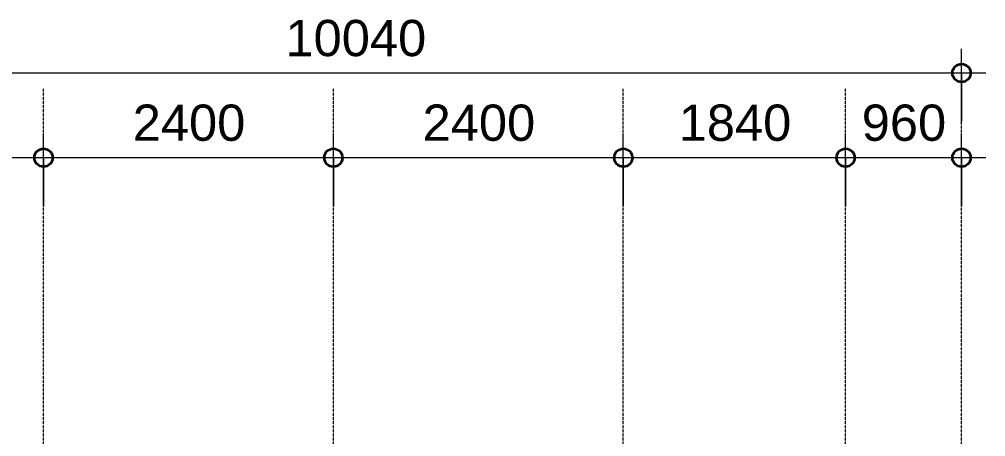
# Model space of a CAD drawing. Header units: millimetres. Extents: x -172 to 74841, y -20332 to 6639.
# Drawn here: x 43476 to 51476, y -10442 to -6991 of the extents above; entities that cross this region are included whole.
import ezdxf

# ---------------------------------------------------------------- set-up
doc = ezdxf.new("R2010")
doc.units = ezdxf.units.MM
doc.linetypes.add('DPA_Hidden 50', pattern=[3, 2, -1])
for name, color, linetype, lineweight in [('A-ANNO-DIMS', 1, 'Continuous', 9), ('A-ANNO-DIMS-100', 1, 'Continuous', 9), ('A-DETL', 1, 'Continuous', 70)]:
    doc.layers.add(name, color=color, linetype=linetype, lineweight=lineweight)
doc.styles.add('Arial_6', font='arial.ttf', dxfattribs={"height": 300})
doc.dimstyles.new('DPA-DIM-3_0_C-C', dxfattribs={"dimscale": 304.8, "dimtxt": 306.07782, "dimasz": 0.492126, "dimexe": 0.656168, "dimexo": 0.0625, "dimgap": 0.164042, "dimtad": 1, "dimdec": 0, "dimzin": 0, "dimdsep": 46, "dimtxsty": 'Arial_6', "dimblk1": 'DOTBLANK', "dimblk2": 'DOTBLANK', "dimsah": 1, "dimcen": 0.09, "dimdle": 0.656168, "dimadec": 8, "dimazin": 0, "dimtfac": 1, "dimtdec": 4, "dimtix": 1, "dimtmove": 0, "dimatfit": 3, "dimfxl": 1.312336, "dimfxlon": 1, "dimtvp": 1, "dimtolj": 1, "dimtzin": 0, "dimarcsym": 2})

# ---------------------------------------------------------------- blocks, each defined once
blk = doc.blocks.new('DIMBLOCK22-4214-01 ENLARGED ENTRANCE 4 GROUND LEVEL - REFLECTED CEILING PLAN')
at = {"layer": 'A-ANNO-DIMS-100'}
for p, q in [((50315.8, -8535.3), (50315.8, -7935.3)), ((51275.8, -8535.3), (51275.8, -7935.3)), ((51475.8, -8135.3), (50315.8, -8135.3)), ((50315.8, -8135.3), (50315.8, -8535.3)), ((51275.8, -8135.3), (51275.8, -8535.3))]:
    blk.add_line(p, q, dxfattribs=at)
at = {"layer": 'A-ANNO-DIMS-100', "lineweight": 35}
for centre in [(50315.8, -8135.3), (51275.8, -8135.3)]:
    blk.add_circle(centre, 75, dxfattribs=at)
at = {"layer": 'A-ANNO-DIMS-100', "color": 0, "insert": (50449.6, -7695.8), "char_height": 300, "width": 830.648, "attachment_point": 1, "line_spacing_factor": 0.941778, "style": 'Arial_6'}
blk.add_mtext('960', dxfattribs=at)
blk = doc.blocks.new('_DotBlank')
at = {"color": 0, "linetype": 'ByBlock', "lineweight": -2}
blk.add_line((-0.5, 0), (-1, 0), dxfattribs=at)
blk.add_circle((0, 0), 0.5, dxfattribs=at)
blk = doc.blocks.new('DIMBLOCK23-4214-01 ENLARGED ENTRANCE 4 GROUND LEVEL - REFLECTED CEILING PLAN')
at = {"layer": 'A-ANNO-DIMS-100'}
for p, q in [((48475.8, -8535.3), (48475.8, -7935.3)), ((50315.8, -8535.3), (50315.8, -7935.3)), ((50315.8, -8135.3), (48475.8, -8135.3)), ((48475.8, -8135.3), (48475.8, -8535.3)), ((50315.8, -8135.3), (50315.8, -8535.3))]:
    blk.add_line(p, q, dxfattribs=at)
at = {"layer": 'A-ANNO-DIMS-100', "lineweight": 35}
for centre in [(48475.8, -8135.3), (50315.8, -8135.3)]:
    blk.add_circle(centre, 75, dxfattribs=at)
at = {"layer": 'A-ANNO-DIMS-100', "color": 0, "insert": (48934.3, -7695.8), "char_height": 300, "width": 1107.531, "attachment_point": 1, "line_spacing_factor": 0.941778, "style": 'Arial_6'}
blk.add_mtext('1840', dxfattribs=at)
blk = doc.blocks.new('DIMBLOCK24-4214-01 ENLARGED ENTRANCE 4 GROUND LEVEL - REFLECTED CEILING PLAN')
at = {"layer": 'A-ANNO-DIMS-100'}
for p, q in [((46075.8, -8535.3), (46075.8, -7935.3)), ((48475.8, -8535.3), (48475.8, -7935.3)), ((48475.8, -8135.3), (46075.8, -8135.3)), ((46075.8, -8135.3), (46075.8, -8535.3)), ((48475.8, -8135.3), (48475.8, -8535.3))]:
    blk.add_line(p, q, dxfattribs=at)
at = {"layer": 'A-ANNO-DIMS-100', "lineweight": 35}
for centre in [(46075.8, -8135.3), (48475.8, -8135.3)]:
    blk.add_circle(centre, 75, dxfattribs=at)
at = {"layer": 'A-ANNO-DIMS-100', "color": 0, "insert": (46814.3, -7695.8), "char_height": 300, "width": 1107.531, "attachment_point": 1, "line_spacing_factor": 0.941778, "style": 'Arial_6'}
blk.add_mtext('2400', dxfattribs=at)
blk = doc.blocks.new('DIMBLOCK25-4214-01 ENLARGED ENTRANCE 4 GROUND LEVEL - REFLECTED CEILING PLAN')
at = {"layer": 'A-ANNO-DIMS-100'}
for p, q in [((43675.8, -8535.3), (43675.8, -7935.3)), ((46075.8, -8535.3), (46075.8, -7935.3)), ((46075.8, -8135.3), (43675.8, -8135.3)), ((43675.8, -8135.3), (43675.8, -8535.3)), ((46075.8, -8135.3), (46075.8, -8535.3))]:
    blk.add_line(p, q, dxfattribs=at)
at = {"layer": 'A-ANNO-DIMS-100', "lineweight": 35}
for centre in [(43675.8, -8135.3), (46075.8, -8135.3)]:
    blk.add_circle(centre, 75, dxfattribs=at)
at = {"layer": 'A-ANNO-DIMS-100', "color": 0, "insert": (44414.3, -7695.8), "char_height": 300, "width": 1107.531, "attachment_point": 1, "line_spacing_factor": 0.941778, "style": 'Arial_6'}
blk.add_mtext('2400', dxfattribs=at)
blk = doc.blocks.new('DIMBLOCK26-4214-01 ENLARGED ENTRANCE 4 GROUND LEVEL - REFLECTED CEILING PLAN')
at = {"layer": 'A-ANNO-DIMS-100'}
for p, q in [((41235.8, -8535.3), (41235.8, -7935.3)), ((43675.8, -8535.3), (43675.8, -7935.3)), ((43675.8, -8135.3), (41035.8, -8135.3)), ((41235.8, -8135.3), (41235.8, -8535.3)), ((43675.8, -8135.3), (43675.8, -8535.3))]:
    blk.add_line(p, q, dxfattribs=at)
at = {"layer": 'A-ANNO-DIMS-100', "lineweight": 35}
for centre in [(41235.8, -8135.3), (43675.8, -8135.3)]:
    blk.add_circle(centre, 75, dxfattribs=at)
at = {"layer": 'A-ANNO-DIMS-100', "color": 0, "insert": (41994.3, -7695.8), "char_height": 300, "width": 1107.531, "attachment_point": 1, "line_spacing_factor": 0.941778, "style": 'Arial_6'}
blk.add_mtext('2440', dxfattribs=at)
blk = doc.blocks.new('DIMBLOCK31-4214-01 ENLARGED ENTRANCE 4 GROUND LEVEL - REFLECTED CEILING PLAN')
at = {"layer": 'A-ANNO-DIMS-100'}
for p, q in [((41235.8, -7835.3), (41235.8, -7235.3)), ((51275.8, -7835.3), (51275.8, -7235.3)), ((51475.8, -7435.3), (41035.8, -7435.3)), ((41235.8, -7435.3), (41235.8, -7835.3)), ((51275.8, -7435.3), (51275.8, -7835.3))]:
    blk.add_line(p, q, dxfattribs=at)
at = {"layer": 'A-ANNO-DIMS-100', "lineweight": 35}
for centre in [(41235.8, -7435.3), (51275.8, -7435.3)]:
    blk.add_circle(centre, 75, dxfattribs=at)
at = {"layer": 'A-ANNO-DIMS-100', "color": 0, "insert": (45678.9, -6995.8), "char_height": 300, "width": 1384.414, "attachment_point": 1, "line_spacing_factor": 0.941778, "style": 'Arial_6'}
blk.add_mtext('10040', dxfattribs=at)

msp = doc.modelspace()

# ---------------------------------------------------------------- linework, layer by layer
at = {"layer": 'A-DETL', "color": 8, "linetype": 'DPA_Hidden 50', "lineweight": 9}
for p, q in [((43675.8, -10564.4), (43675.8, -7564.4)), ((46075.8, -10564.4), (46075.8, -7564.4)), ((48475.8, -10564.4), (48475.8, -7564.4)), ((50315.8, -10564.4), (50315.8, -7564.4)), ((51275.8, -10564.4), (51275.8, -7564.4))]:
    msp.add_line(p, q, dxfattribs=at)

# ---------------------------------------------------------------- dimensions: what is measured, and where the dimension line sits
at = {"layer": 'A-ANNO-DIMS'}
for base, p1, p2, override, picture, middle in [((41235.8, -7435.3), (51275.8, -7835.3), (41235.8, -7835.3), {"dimpost": '<>', "dimfxl": 10040}, 'DIMBLOCK31-4214-01 ENLARGED ENTRANCE 4 GROUND LEVEL - REFLECTED CEILING PLAN', (46255.8, -7232.1)), ((41235.8, -8135.3), (43675.8, -8535.3), (41235.8, -8535.3), {"dimpost": '<>', "dimfxl": 2440}, 'DIMBLOCK26-4214-01 ENLARGED ENTRANCE 4 GROUND LEVEL - REFLECTED CEILING PLAN', (42455.8, -7932.1)), ((43675.8, -8135.3), (46075.8, -8535.3), (43675.8, -8535.3), {"dimpost": '<>', "dimfxl": 2400}, 'DIMBLOCK25-4214-01 ENLARGED ENTRANCE 4 GROUND LEVEL - REFLECTED CEILING PLAN', (44875.8, -7932.1)), ((46075.8, -8135.3), (48475.8, -8535.3), (46075.8, -8535.3), {"dimpost": '<>', "dimfxl": 2400}, 'DIMBLOCK24-4214-01 ENLARGED ENTRANCE 4 GROUND LEVEL - REFLECTED CEILING PLAN', (47275.8, -7932.1)), ((48475.8, -8135.3), (50315.8, -8535.3), (48475.8, -8535.3), {"dimpost": '<>', "dimfxl": 1840}, 'DIMBLOCK23-4214-01 ENLARGED ENTRANCE 4 GROUND LEVEL - REFLECTED CEILING PLAN', (49395.8, -7932.1)), ((50315.8, -8135.3), (51275.8, -8535.3), (50315.8, -8535.3), {"dimpost": '<>', "dimfxl": 960}, 'DIMBLOCK22-4214-01 ENLARGED ENTRANCE 4 GROUND LEVEL - REFLECTED CEILING PLAN', (50795.8, -7932.1))]:
    dim = msp.add_linear_dim(base=base, p1=p1, p2=p2, dimstyle='DPA-DIM-3_0_C-C', override=override, dxfattribs=at)
    dim.commit()
    dim.dimension.update_dxf_attribs({"geometry": picture, "text_midpoint": middle})

doc.saveas('drawing.dxf')
